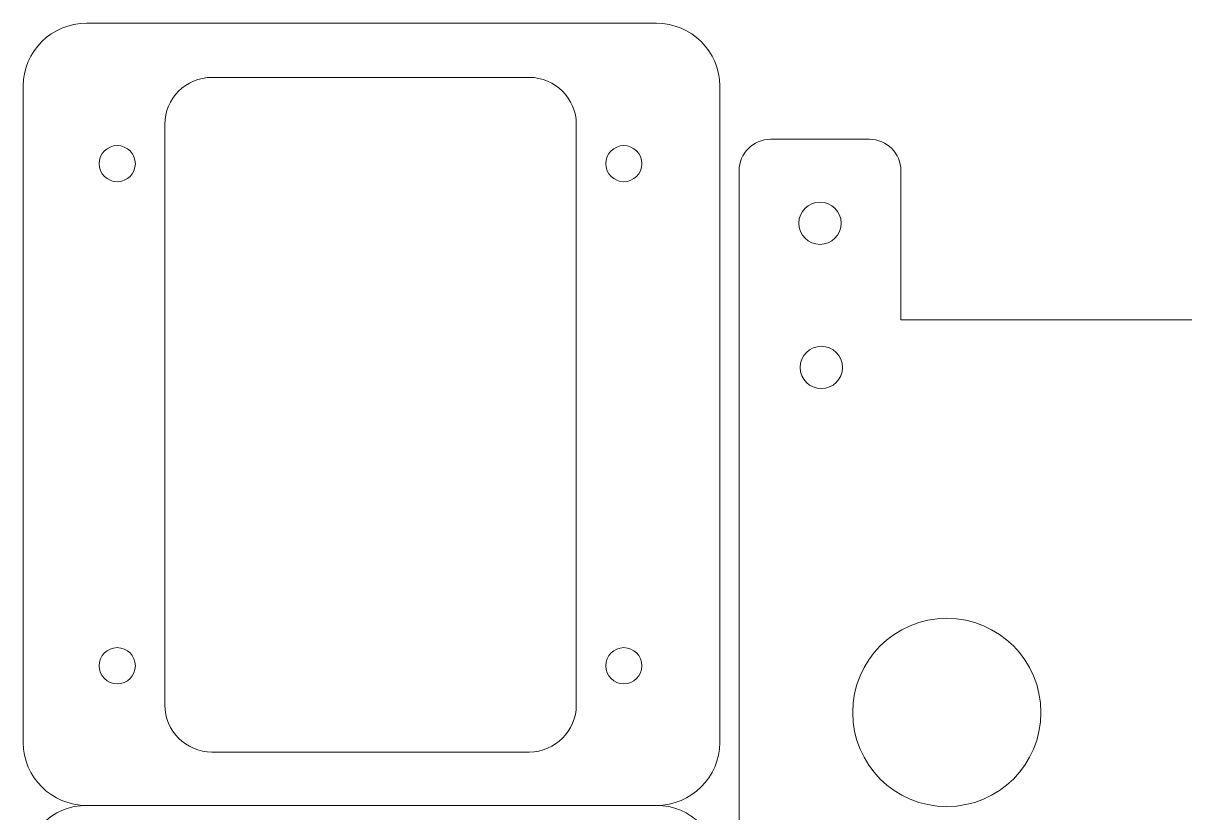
# Model space of a CAD drawing. Header units: inches. Extents: x -25 to 255, y 87 to 240.
# Drawn here: x 22.2 to 96.3, y 141.7 to 192.1 of the extents above; entities that cross this region are included whole.
import ezdxf

# ---------------------------------------------------------------- set-up
doc = ezdxf.new("R2010")
doc.units = ezdxf.units.IN
doc.header["$MEASUREMENT"] = 0

# ---------------------------------------------------------------- blocks, each defined once
blk = doc.blocks.new('block 3')
at = {"color": 7, "lineweight": 18}
blk.add_open_spline([(62.59, 142.211), (64.817, 142.211), (66.621, 140.42), (66.621, 138.21), (66.621, 138.21), (66.621, 96.357), (66.621, 96.357), (66.621, 94.147), (64.817, 92.357), (62.59, 92.357), (62.59, 92.357), (26.313, 92.357), (26.313, 92.357), (24.087, 92.357), (22.283, 94.147), (22.283, 96.357), (22.283, 96.357), (22.283, 138.21), (22.283, 138.21), (22.283, 140.42), (24.087, 142.211), (26.313, 142.211), (26.313, 142.211), (62.59, 142.211), (62.59, 142.211)], degree=3, knots=[0, 0, 0, 0, 1, 1, 1, 2, 2, 2, 3, 3, 3, 4, 4, 4, 5, 5, 5, 6, 6, 6, 7, 7, 7, 8, 8, 8, 8], dxfattribs=at)
blk = doc.blocks.new('block 2')
blk.add_blockref('block 3', (0, 0))
blk = doc.blocks.new('block 5')
at = {"color": 7, "lineweight": 18}
blk.add_open_spline([(67.895, 130.284), (67.895, 130.284), (67.895, 90.434), (67.895, 90.434), (67.895, 88.722), (69.282, 87.336), (70.993, 87.335), (70.993, 87.335), (108.133, 87.335), (108.133, 87.335), (110.398, 87.336), (112.233, 89.17), (112.233, 91.434), (112.233, 91.434), (112.233, 105.879), (112.233, 105.879), (112.233, 105.879), (124.052, 105.879), (124.052, 105.879), (124.052, 105.879), (124.053, 112.172), (124.053, 112.172), (124.053, 112.172), (118.695, 112.172), (118.695, 112.172), (118.695, 112.172), (118.695, 130.272), (118.695, 130.272), (118.695, 130.272), (112.402, 130.272), (112.402, 130.272), (112.402, 130.272), (112.402, 136.122), (112.402, 136.122), (112.402, 136.122), (118.695, 136.122), (118.695, 136.122), (118.695, 136.122), (118.695, 164.897), (118.695, 164.897), (118.695, 164.897), (124.052, 164.897), (124.052, 164.897), (124.052, 164.897), (124.053, 171.19), (124.053, 171.19), (124.053, 171.19), (118.695, 171.19), (118.695, 171.19), (118.695, 171.19), (118.695, 175.576), (118.695, 175.576), (118.695, 175.576), (124.053, 175.576), (124.053, 175.576), (124.053, 175.576), (124.053, 187.806), (124.053, 187.806), (124.053, 190.16), (122.148, 192.065), (119.794, 192.065), (119.794, 192.065), (101.178, 192.065), (101.178, 192.065), (98.825, 192.065), (96.92, 190.16), (96.92, 187.806), (96.92, 187.806), (96.92, 173.166), (96.92, 173.166), (96.92, 173.166), (78.205, 173.166), (78.205, 173.166), (78.205, 173.166), (78.205, 182.666), (78.205, 182.666), (78.205, 183.77), (77.31, 184.665), (76.206, 184.665), (76.206, 184.665), (69.895, 184.665), (69.895, 184.665), (68.79, 184.665), (67.895, 183.77), (67.895, 182.666), (67.895, 182.666), (67.895, 136.134), (67.895, 136.134), (67.895, 136.134), (74.15, 136.134), (74.15, 136.134), (74.15, 136.134), (74.15, 130.284), (74.15, 130.284), (74.15, 130.284), (67.895, 130.284), (67.895, 130.284)], degree=3, knots=[0, 0, 0, 0, 1, 1, 1, 2, 2, 2, 3, 3, 3, 4, 4, 4, 5, 5, 5, 6, 6, 6, 7, 7, 7, 8, 8, 8, 9, 9, 9, 10, 10, 10, 11, 11, 11, 12, 12, 12, 13, 13, 13, 14, 14, 14, 15, 15, 15, 16, 16, 16, 17, 17, 17, 18, 18, 18, 19, 19, 19, 20, 20, 20, 21, 21, 21, 22, 22, 22, 23, 23, 23, 24, 24, 24, 25, 25, 25, 26, 26, 26, 27, 27, 27, 28, 28, 28, 29, 29, 29, 30, 30, 30, 31, 31, 31, 32, 32, 32, 32], dxfattribs=at)
blk = doc.blocks.new('block 4')
blk.add_blockref('block 5', (0, 0))
blk = doc.blocks.new('block 7')
at = {"color": 7, "lineweight": 18}
blk.add_open_spline([(62.617, 142.211), (64.847, 142.211), (66.654, 144.002), (66.654, 146.211), (66.654, 146.211), (66.654, 188.065), (66.654, 188.065), (66.654, 190.274), (64.847, 192.065), (62.617, 192.065), (62.617, 192.065), (26.287, 192.065), (26.287, 192.065), (24.057, 192.065), (22.25, 190.274), (22.25, 188.065), (22.25, 188.065), (22.25, 146.211), (22.25, 146.211), (22.25, 144.002), (24.057, 142.211), (26.287, 142.211)], degree=3, knots=[0, 0, 0, 0, 1, 1, 1, 2, 2, 2, 3, 3, 3, 4, 4, 4, 5, 5, 5, 6, 6, 6, 7, 7, 7, 7], dxfattribs=at)
blk = doc.blocks.new('block 6')
blk.add_blockref('block 7', (0, 0))
blk = doc.blocks.new('block 27')
at = {"color": 1, "lineweight": 18}
blk.add_open_spline([(81.134, 142.134), (84.448, 142.134), (87.134, 144.82), (87.134, 148.134), (87.134, 151.447), (84.448, 154.134), (81.134, 154.134), (77.82, 154.134), (75.134, 151.447), (75.134, 148.134), (75.134, 144.82), (77.82, 142.134), (81.134, 142.134)], degree=3, knots=[0, 0, 0, 0, 1, 1, 1, 2, 2, 2, 3, 3, 3, 4, 4, 4, 4], dxfattribs=at)
blk = doc.blocks.new('block 26')
blk.add_blockref('block 27', (0, 0))
blk = doc.blocks.new('block 33')
at = {"color": 1, "lineweight": 18}
blk.add_open_spline([(73.05, 177.966), (73.794, 177.966), (74.398, 178.57), (74.398, 179.316), (74.398, 180.061), (73.794, 180.665), (73.05, 180.665), (72.304, 180.665), (71.7, 180.061), (71.7, 179.316), (71.7, 178.57), (72.304, 177.966), (73.05, 177.966)], degree=3, knots=[0, 0, 0, 0, 1, 1, 1, 2, 2, 2, 3, 3, 3, 4, 4, 4, 4], dxfattribs=at)
blk = doc.blocks.new('block 32')
blk.add_blockref('block 33', (0, 0))
blk = doc.blocks.new('block 35')
at = {"color": 1, "lineweight": 18}
blk.add_open_spline([(73.136, 168.775), (73.88, 168.775), (74.485, 169.379), (74.485, 170.124), (74.485, 170.87), (73.88, 171.474), (73.136, 171.474), (72.39, 171.474), (71.786, 170.87), (71.786, 170.124), (71.786, 169.379), (72.39, 168.775), (73.136, 168.775)], degree=3, knots=[0, 0, 0, 0, 1, 1, 1, 2, 2, 2, 3, 3, 3, 4, 4, 4, 4], dxfattribs=at)
blk = doc.blocks.new('block 34')
blk.add_blockref('block 35', (0, 0))
blk = doc.blocks.new('block 49')
at = {"color": 1, "lineweight": 18}
blk.add_open_spline([(61.691, 183.113), (61.691, 183.748), (61.176, 184.264), (60.54, 184.264), (59.905, 184.264), (59.389, 183.748), (59.389, 183.113), (59.389, 182.477), (59.905, 181.962), (60.54, 181.962), (61.176, 181.962), (61.691, 182.477), (61.691, 183.113)], degree=3, knots=[0, 0, 0, 0, 1, 1, 1, 2, 2, 2, 3, 3, 3, 4, 4, 4, 4], dxfattribs=at)
blk = doc.blocks.new('block 48')
blk.add_blockref('block 49', (0, 0))
blk = doc.blocks.new('block 51')
at = {"color": 1, "lineweight": 18}
blk.add_open_spline([(61.691, 151.113), (61.691, 151.748), (61.176, 152.264), (60.54, 152.264), (59.905, 152.264), (59.389, 151.748), (59.389, 151.113), (59.389, 150.477), (59.905, 149.962), (60.54, 149.962), (61.176, 149.962), (61.691, 150.477), (61.691, 151.113)], degree=3, knots=[0, 0, 0, 0, 1, 1, 1, 2, 2, 2, 3, 3, 3, 4, 4, 4, 4], dxfattribs=at)
blk = doc.blocks.new('block 50')
blk.add_blockref('block 51', (0, 0))
blk = doc.blocks.new('block 53')
at = {"color": 1, "lineweight": 18}
blk.add_open_spline([(29.398, 151.112), (29.398, 151.748), (28.882, 152.263), (28.247, 152.263), (27.611, 152.263), (27.096, 151.748), (27.096, 151.112), (27.096, 150.477), (27.611, 149.962), (28.247, 149.962), (28.882, 149.962), (29.398, 150.477), (29.398, 151.112)], degree=3, knots=[0, 0, 0, 0, 1, 1, 1, 2, 2, 2, 3, 3, 3, 4, 4, 4, 4], dxfattribs=at)
blk = doc.blocks.new('block 52')
blk.add_blockref('block 53', (0, 0))
blk = doc.blocks.new('block 55')
at = {"color": 1, "lineweight": 18}
blk.add_open_spline([(29.398, 183.113), (29.398, 183.748), (28.883, 184.264), (28.247, 184.264), (27.611, 184.264), (27.096, 183.748), (27.096, 183.113), (27.096, 182.477), (27.611, 181.962), (28.247, 181.962), (28.883, 181.962), (29.398, 182.477), (29.398, 183.113)], degree=3, knots=[0, 0, 0, 0, 1, 1, 1, 2, 2, 2, 3, 3, 3, 4, 4, 4, 4], dxfattribs=at)
blk = doc.blocks.new('block 54')
blk.add_blockref('block 55', (0, 0))
blk = doc.blocks.new('block 89')
at = {"color": 1, "lineweight": 18}
blk.add_open_spline([(54.514, 145.612), (56.17, 145.612), (57.514, 146.955), (57.514, 148.612), (57.514, 148.612), (57.514, 185.612), (57.514, 185.612), (57.514, 187.269), (56.17, 188.612), (54.514, 188.612), (54.514, 188.612), (34.275, 188.612), (34.275, 188.612), (32.618, 188.612), (31.275, 187.269), (31.275, 185.612), (31.275, 185.612), (31.275, 148.612), (31.275, 148.612), (31.275, 146.955), (32.618, 145.612), (34.275, 145.612), (34.275, 145.612), (54.514, 145.612), (54.514, 145.612)], degree=3, knots=[0, 0, 0, 0, 1, 1, 1, 2, 2, 2, 3, 3, 3, 4, 4, 4, 5, 5, 5, 6, 6, 6, 7, 7, 7, 8, 8, 8, 8], dxfattribs=at)
blk = doc.blocks.new('block 88')
blk.add_blockref('block 89', (0, 0))

msp = doc.modelspace()

# ---------------------------------------------------------------- block references
for name in ['block 6', 'block 4', 'block 88', 'block 54', 'block 48', 'block 32', 'block 34', 'block 26', 'block 52', 'block 50', 'block 2']:
    msp.add_blockref(name, (0, 0))

doc.saveas('drawing.dxf')
